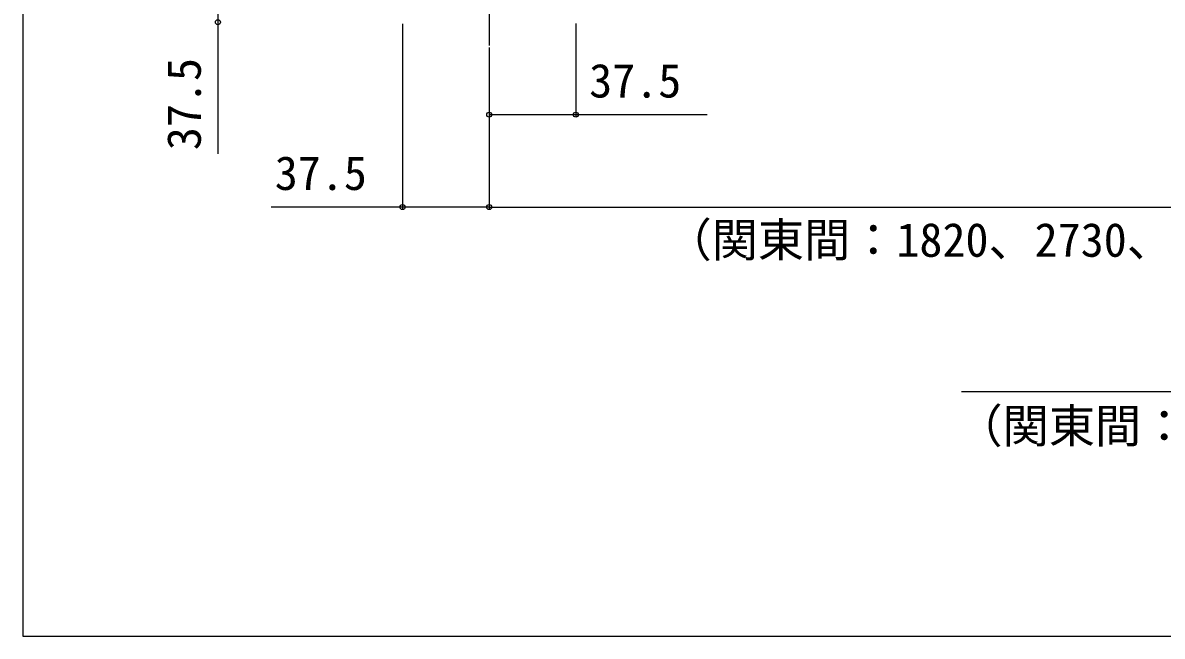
# Model space of a CAD drawing. Units: millimetres, scale not verified. Extents: x -875 to 875, y -1304 to 1296.
# Drawn here: x -875 to -381.4, y -1304.2 to -1038.7 of the extents above; entities that cross this region are included whole.
import ezdxf
from ezdxf.enums import TextEntityAlignment as Align

# ---------------------------------------------------------------- set-up
doc = ezdxf.new("R2010")
doc.units = ezdxf.units.MM
doc.header["$LTSCALE"] = 8
for name, color, linetype in [('0-4_YKK_12', 2, 'Continuous'), ('0-6_YKK_D', 6, 'Continuous'), ('0-7_YKK_ZWAK', 7, 'Continuous')]:
    doc.layers.add(name, color=color, linetype=linetype)
doc.styles.add('ＭＳ ゴシック', font='')
doc.styles.get('ＭＳ ゴシック').set_extended_font_data('MS Gothic')

msp = doc.modelspace()

# ---------------------------------------------------------------- linework, layer by layer
at = {"layer": '0-4_YKK_12'}
msp.add_line((-672.969, -256.984), (-672.969, -1048.484), dxfattribs=at)
at = {"layer": '0-6_YKK_D'}
for p, q in [((-710.469, -1039.184), (-710.469, -1119.484)), ((-635.469, -1038.984), (-635.469, -1079.484)), ((-672.969, -1049.484), (-672.969, -1119.484)), ((-672.969, -1049.484), (-672.969, -1079.484)), ((-672.969, -1049.484), (-672.969, -1119.484)), ((-672.969, -1118.484), (527.031, -1118.484))]:
    msp.add_line(p, q, dxfattribs=at)
for points in [[(-790.469, -1000.984), (-790.469, -1038.484), (-790.469, -1095.375)], [(-672.969, -1078.484), (-635.469, -1078.484), (-578.578, -1078.484)], [(-672.969, -1118.484), (-710.469, -1118.484), (-767.36, -1118.484)], [(652.031, -1118.484), (568.481, -1198.484), (-468.315, -1198.484)]]:
    msp.add_lwpolyline(points, dxfattribs=at)
for centre in [(-790.469, -1038.484), (-672.969, -1078.484), (-635.469, -1078.484), (-710.469, -1118.484), (-672.969, -1118.484)]:
    msp.add_circle(centre, 1.075, dxfattribs=at)
at = {"layer": '0-7_YKK_ZWAK'}
msp.add_line((-875, 1245.8), (-875, -1304.2), dxfattribs=at)
msp.add_lwpolyline([(-875, -1304.2), (875, -1304.2), (875, 1245.8)], dxfattribs=at)

# ---------------------------------------------------------------- texts
at = {"layer": '0-6_YKK_D', "style": 'ＭＳ ゴシック'}
msp.add_text('37.5', height=14.66, rotation=90, dxfattribs=at).set_placement((-793.469, -1093.853), align=Align.BOTTOM_LEFT)
for s, p in [('37.5', (-629.646, -1075.484)), ('37.5', (-765.837, -1115.484)), ('（関東間：1820、2730、3640、MM：2000、3000、4,000、九州・四国間：1910、2865、3820）', (-596.548, -1144.394)), ('（関東間：1820、2730、3640、MM：2000、3000、4000、九州・四国間：1910、2865、3820）', (-470.542, -1224.894))]:
    msp.add_text(s, height=14.66, dxfattribs=at).set_placement(p, align=Align.BOTTOM_LEFT)

doc.saveas('drawing.dxf')
